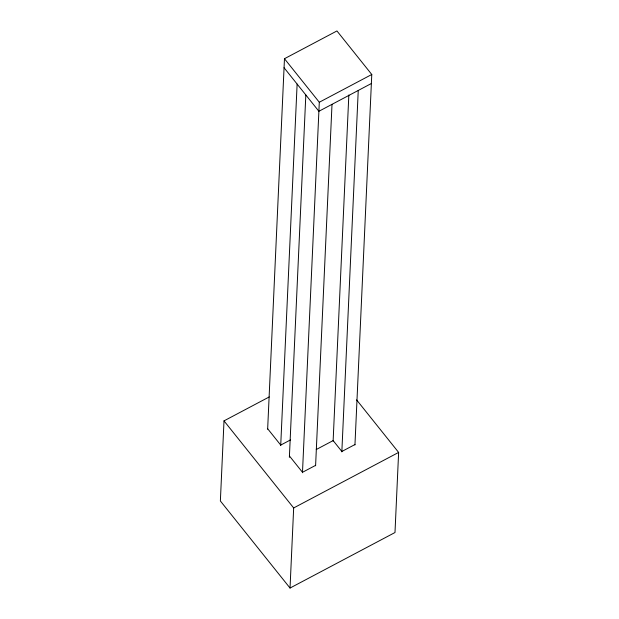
<?xml version="1.0" encoding="UTF-8"?>
<svg xmlns="http://www.w3.org/2000/svg" width="619" height="619" viewBox="0 0 619 619"><rect width="100%" height="100%" fill="white"/><g stroke="black" fill="none" stroke-linecap="round" stroke-linejoin="round"><path stroke-width="0.93" d="M269.234 396.941L224.008 420.874L220.372 500.972L290.032 588.05L394.992 532.518L398.628 452.419L356.59 399.874M267.648 429.199L284.469 58.712L336.945 30.95L371.779 74.489L354.95 444.968M280.709 445.525L297.12 84.068M289.367 457.371L305.825 94.955M290.032 588.05L293.669 507.951L224.008 420.874M302.474 472.738L319.296 102.251L284.469 58.712M315.589 465.798L332.008 104.34M333.123 441.03L348.837 94.993M341.835 451.909L358.246 90.451M319.296 102.251L371.779 74.489M371.369 83.511L318.886 111.281L284.059 67.742M290.566 439.877L280.724 445.084L267.663 428.758M316.216 449.549L333.146 440.589L341.85 451.475L354.973 444.535M315.613 465.356L302.49 472.297L289.429 455.971M293.669 507.951L398.628 452.419"/></g></svg>
